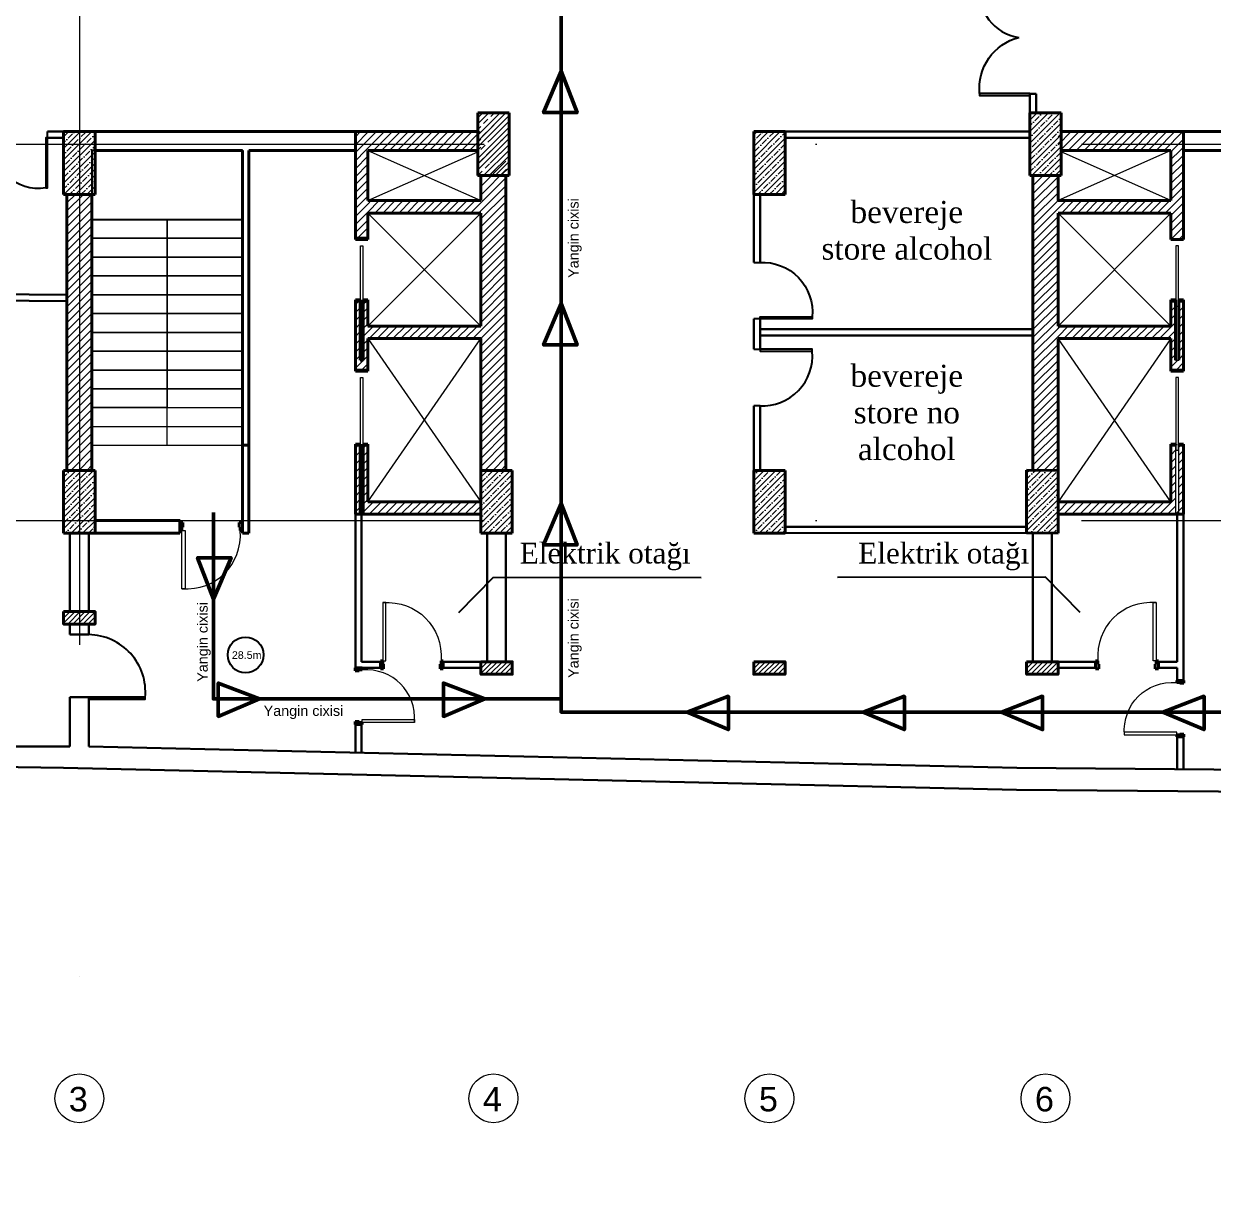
# Model space of a CAD drawing. Header units: millimetres. Extents: x 1531071 to 1560283, y -701792 to -691067.
# Drawn here: x 1536450 to 1538346, y -698067 to -696221 of the extents above; entities that cross this region are included whole.
import ezdxf

# ---------------------------------------------------------------- set-up
doc = ezdxf.new("R2010")
doc.units = ezdxf.units.MM
doc.header["$LTSCALE"] = 20
doc.header["$MEASUREMENT"] = 0
doc.linetypes.add('Dot & Dashed', pattern=[670.277762, 352.777767, -176.388884, 0, -141.111112])
for name, color, linetype, lineweight in [('0_Ном._пера__5', 5, 'Continuous', 0), ('A-Sect-Iden', 191, 'Continuous', 13), ('OXLAR', 6, 'Continuous', 5), ('RAZMERI', 251, 'Continuous', 5), ('Text', 7, 'Continuous', 0), ('wall ext', 30, 'Continuous', 30)]:
    doc.layers.add(name, color=color, linetype=linetype, lineweight=lineweight)
for name, color, linetype, lineweight, true_color in [('Двери ArchiCAD_Ном._пера__23', 7, 'Continuous', 40, 0xff6600), ('Двери ArchiCAD_Ном._пера__3', 7, 'Continuous', 20, 0xff6600), ('Двери ArchiCAD_Ном._пера__47', 7, 'Continuous', 25, 0x373737), ('Конструктив - Колонны_Ном._пера__202', 7, 'Continuous', 0, 0x38637a), ('Конструктив - Колонны_Ном._пера__28', 7, 'Continuous', 40, 0xffe4e1), ('Конструктив - Перегородки_Ном._пера__3', 7, 'Continuous', 20, 0xff6600), ('Конструктив - Перегородки_Ном._пера__47', 7, 'Continuous', 25, 0x373737)]:
    doc.layers.add(name, color=color, linetype=linetype, lineweight=lineweight, true_color=true_color)
doc.styles.add('Times New  Roman', font='times.ttf')
doc.styles.add('СГЕНЕРИР_СТИЛЬ_1', font='arial.ttf')
pattern_1 = [(45, (1530114.896, -703124.711), (-6.363961, 6.363961), [])]
pattern_2 = [(45, (1530114.896, -703124.711), (-9.192388, 9.192388), []), (45, (1530110.3, -703120.115), (-9.192388, 9.192388), [9.75, -3.25, 0, -3.25])]
pattern_3 = [(45, (1527914.896, -703124.711), (-9.192388, 9.192388), []), (45, (1527910.3, -703120.115), (-9.192388, 9.192388), [9.75, -3.25, 0, -3.25])]

# ---------------------------------------------------------------- blocks, each defined once
blk = doc.blocks.new('QAPI 8')
at = {"layer": 'Двери ArchiCAD_Ном._пера__23', "color": 48, "linetype": 'Continuous', "true_color": 0x663300}
for p, q in [((629119, -1028), (629091, -1028)), ((629091, -1028), (629091, -1127)), ((629119, -1068), (629119, -1028)), ((629891, -1028), (629863, -1028)), ((629863, -1028), (629863, -1068)), ((629891, -1028), (629891, -1127)), ((629091, -1127), (629131, -1127)), ((629131, -1068), (629119, -1068)), ((629131, -1127), (629131, -1068)), ((629863, -1068), (629851, -1068)), ((629851, -1068), (629851, -1127)), ((629851, -1127), (629891, -1127))]:
    blk.add_line(p, q, dxfattribs=at)
at = {"layer": 'Двери ArchiCAD_Ном._пера__3', "color": 48, "linetype": 'Continuous', "true_color": 0x663300}
for p, q in [((629823, -1028), (629823, -283)), ((629823, -283), (629863, -283)), ((629863, -283), (629863, -1028)), ((629863, -1028), (629823, -1028))]:
    blk.add_line(p, q, dxfattribs=at)
blk.add_ellipse((629913, -1078), major_axis=(-597, 597), ratio=0.881517, start_param=-0.785398, end_param=0.785398, dxfattribs=at)
at = {"layer": 'Двери ArchiCAD_Ном._пера__47', "color": 48, "linetype": 'Continuous', "true_color": 0x663300}
blk.add_line((629091, -1028), (629091, -1127), dxfattribs=at)
at = {"layer": 'Конструктив - Перегородки_Ном._пера__47', "color": 48, "linetype": 'Continuous', "true_color": 0x663300}
blk.add_line((629091, -1028), (629091, -1127), dxfattribs=at)

msp = doc.modelspace()

# ---------------------------------------------------------------- hatches: boundary and pattern name
at = {"layer": 'Конструктив - Колонны_Ном._пера__202', "linetype": 'Continuous'}
h = msp.add_hatch(dxfattribs=at)
h.set_pattern_fill('ЖЕЛЕЗОБЕТОН__ГОСТ_', color=1, scale=0.1, style=0, pattern_type=2)
h.set_pattern_definition([(45, (1530119.896, -703094.711), (-9.192388, 9.192388), []), (45, (1530115.3, -703090.115), (-9.192388, 9.192388), [9.75, -3.25, 0, -3.25])])
h.paths.add_polyline_path([(1538054, -696462.5), (1538104, -696462.5), (1538104, -696362.5), (1538054, -696362.5)])
h = msp.add_hatch(dxfattribs=at)
h.set_pattern_fill('ЖЕЛЕЗОБЕТОН__ГОСТ_', color=1, scale=0.1, style=0, pattern_type=2)
h.set_pattern_definition(pattern_3)
h.paths.add_polyline_path([(1536514, -696492.5), (1536564, -696492.5), (1536564, -696392.5), (1536514, -696392.5)])
h = msp.add_hatch(dxfattribs=at)
h.set_pattern_fill('БЛОКИ_ЭФФЕКТИВНЫЕ', color=1, scale=0.1, style=0, pattern_type=2)
h.set_pattern_definition(pattern_1)
h.paths.add_polyline_path([(1536979, -696422.5), (1537179, -696422.5), (1537179, -696392.5), (1536979, -696392.5)])
h = msp.add_hatch(dxfattribs=at)
h.set_pattern_fill('ЖЕЛЕЗОБЕТОН__ГОСТ_', color=1, scale=0.1, style=0, pattern_type=2)
h.set_pattern_definition(pattern_2)
h.paths.add_polyline_path([(1537614, -696392.5), (1537664, -696392.5), (1537664, -696492.5), (1537614, -696492.5)])
h = msp.add_hatch(dxfattribs=at)
h.set_pattern_fill('БЛОКИ_ЭФФЕКТИВНЫЕ', color=1, scale=0.1, style=0, pattern_type=2)
h.set_pattern_definition(pattern_1)
h.paths.add_polyline_path([(1538299, -696392.5), (1538099, -696392.5), (1538099, -696422.5), (1538299, -696422.5)])
h = msp.add_hatch(dxfattribs=at)
h.set_pattern_fill('БЛОКИ_ЭФФЕКТИВНЫЕ', color=1, scale=0.1, style=0, pattern_type=2)
h.set_pattern_definition(pattern_1)
h.paths.add_polyline_path([(1536999, -696422.5), (1536979, -696422.5), (1536979, -696562.5), (1536999, -696562.5)])
h = msp.add_hatch(dxfattribs=at)
h.set_pattern_fill('БЛОКИ_ЭФФЕКТИВНЫЕ', color=1, scale=0.1, style=0, pattern_type=2)
h.set_pattern_definition(pattern_1)
h.paths.add_polyline_path([(1538299, -696422.5), (1538279, -696422.5), (1538279, -696562.5), (1538299, -696562.5)])
h = msp.add_hatch(dxfattribs=at)
h.set_pattern_fill('БЛОКИ_ЭФФЕКТИВНЫЕ', color=1, scale=0.1, style=0, pattern_type=2)
h.set_pattern_definition(pattern_1)
h.paths.add_polyline_path([(1538099, -696462.5), (1538059, -696462.5), (1538059, -696932.5), (1538099, -696932.5)])
h = msp.add_hatch(dxfattribs=at)
h.set_pattern_fill('БЛОКИ_ЭФФЕКТИВНЫЕ', color=1, scale=0.1, style=0, pattern_type=2)
h.set_pattern_definition([(45, (1527914.896, -703124.711), (-6.363961, 6.363961), [])])
h.paths.add_polyline_path([(1536519, -696492.5), (1536519, -696932.5), (1536559, -696932.5), (1536559, -696492.5)])
h = msp.add_hatch(dxfattribs=at)
h.set_pattern_fill('БЛОКИ_ЭФФЕКТИВНЫЕ', color=1, scale=0.1, style=0, pattern_type=2)
h.set_pattern_definition(pattern_1)
h.paths.add_polyline_path([(1536999, -696522.5), (1537179, -696522.5), (1537179, -696502.5), (1536999, -696502.5)])
h = msp.add_hatch(dxfattribs=at)
h.set_pattern_fill('БЛОКИ_ЭФФЕКТИВНЫЕ', color=1, scale=0.1, style=0, pattern_type=2)
h.set_pattern_definition(pattern_1)
h.paths.add_polyline_path([(1538279, -696502.5), (1538099, -696502.5), (1538099, -696522.5), (1538279, -696522.5)])
h = msp.add_hatch(dxfattribs=at)
h.set_pattern_fill('БЛОКИ_ЭФФЕКТИВНЫЕ', color=1, scale=0.1, style=0, pattern_type=2)
h.set_pattern_definition(pattern_1)
h.paths.add_polyline_path([(1536979, -696772.5), (1536999, -696772.5), (1536999, -696662.5), (1536991.5, -696662.5), (1536991.5, -696757), (1536986.5, -696757), (1536986.5, -696662.5), (1536979, -696662.5)])
h = msp.add_hatch(dxfattribs=at)
h.set_pattern_fill('БЛОКИ_ЭФФЕКТИВНЫЕ', color=1, scale=0.1, style=0, pattern_type=2)
h.set_pattern_definition(pattern_1)
h.paths.add_polyline_path([(1538279, -696772.5), (1538299, -696772.5), (1538299, -696662.5), (1538291.5, -696662.5), (1538291.5, -696757), (1538286.5, -696757), (1538286.5, -696662.5), (1538279, -696662.5)])
h = msp.add_hatch(dxfattribs=at)
h.set_pattern_fill('БЛОКИ_ЭФФЕКТИВНЫЕ', color=1, scale=0.1, style=0, pattern_type=2)
h.set_pattern_definition(pattern_1)
h.paths.add_polyline_path([(1536999, -696722.5), (1537179, -696722.5), (1537179, -696702.5), (1536999, -696702.5)])
h = msp.add_hatch(dxfattribs=at)
h.set_pattern_fill('БЛОКИ_ЭФФЕКТИВНЫЕ', color=1, scale=0.1, style=0, pattern_type=2)
h.set_pattern_definition(pattern_1)
h.paths.add_polyline_path([(1538279, -696702.5), (1538099, -696702.5), (1538099, -696722.5), (1538279, -696722.5)])
h = msp.add_hatch(dxfattribs=at)
h.set_pattern_fill('БЛОКИ_ЭФФЕКТИВНЫЕ', color=1, scale=0.1, style=0, pattern_type=2)
h.set_pattern_definition(pattern_1)
h.paths.add_polyline_path([(1536979, -696892.5), (1536979, -697002.5), (1536986.5, -696995), (1536986.5, -696892.5)])
h = msp.add_hatch(dxfattribs=at)
h.set_pattern_fill('БЛОКИ_ЭФФЕКТИВНЫЕ', color=1, scale=0.1, style=0, pattern_type=2)
h.set_pattern_definition(pattern_1)
h.paths.add_polyline_path([(1536991.5, -696990), (1536999, -696982.5), (1536999, -696892.5), (1536991.5, -696892.5)])
h = msp.add_hatch(dxfattribs=at)
h.set_pattern_fill('БЛОКИ_ЭФФЕКТИВНЫЕ', color=1, scale=0.1, style=0, pattern_type=2)
h.set_pattern_definition(pattern_1)
h.paths.add_polyline_path([(1538286.5, -696892.5), (1538279, -696892.5), (1538279, -696982.5), (1538286.5, -696990)])
h = msp.add_hatch(dxfattribs=at)
h.set_pattern_fill('БЛОКИ_ЭФФЕКТИВНЫЕ', color=1, scale=0.1, style=0, pattern_type=2)
h.set_pattern_definition(pattern_1)
h.paths.add_polyline_path([(1538299, -696892.5), (1538291.5, -696892.5), (1538291.5, -696995), (1538299, -697002.5)])
h = msp.add_hatch(dxfattribs=at)
h.set_pattern_fill('ЖЕЛЕЗОБЕТОН__ГОСТ_', color=1, scale=0.1, style=0, pattern_type=2)
h.set_pattern_definition(pattern_3)
h.paths.add_polyline_path([(1536514, -697032.5), (1536564, -697032.5), (1536564, -696932.5), (1536514, -696932.5)])
h = msp.add_hatch(dxfattribs=at)
h.set_pattern_fill('ЖЕЛЕЗОБЕТОН__ГОСТ_', color=1, scale=0.1, style=0, pattern_type=2)
h.set_pattern_definition(pattern_2)
h.paths.add_polyline_path([(1537179, -697032.5), (1537229, -697032.5), (1537229, -696932.5), (1537179, -696932.5)])
h = msp.add_hatch(dxfattribs=at)
h.set_pattern_fill('ЖЕЛЕЗОБЕТОН__ГОСТ_', color=1, scale=0.1, style=0, pattern_type=2)
h.set_pattern_definition(pattern_2)
h.paths.add_polyline_path([(1537614, -696932.5), (1537664, -696932.5), (1537664, -697032.5), (1537614, -697032.5)])
h = msp.add_hatch(dxfattribs=at)
h.set_pattern_fill('ЖЕЛЕЗОБЕТОН__ГОСТ_', color=1, scale=0.1, style=0, pattern_type=2)
h.set_pattern_definition(pattern_2)
h.paths.add_polyline_path([(1538049, -697032.5), (1538099, -697032.5), (1538099, -696932.5), (1538049, -696932.5)])
h = msp.add_hatch(dxfattribs=at)
h.set_pattern_fill('БЛОКИ_ЭФФЕКТИВНЫЕ', color=1, scale=0.1, style=0, pattern_type=2)
h.set_pattern_definition(pattern_1)
h.paths.add_polyline_path([(1537179, -696982.5), (1536999, -696982.5), (1536979, -697002.5), (1537179, -697002.5)])
h = msp.add_hatch(dxfattribs=at)
h.set_pattern_fill('БЛОКИ_ЭФФЕКТИВНЫЕ', color=1, scale=0.1, style=0, pattern_type=2)
h.set_pattern_definition(pattern_1)
h.paths.add_polyline_path([(1538099, -697002.5), (1538299, -697002.5), (1538279, -696982.5), (1538099, -696982.5)])
at = {"layer": 'Конструктив - Колонны_Ном._пера__202', "linetype": 'Dot & Dashed'}
h = msp.add_hatch(dxfattribs=at)
h.set_pattern_fill('ANSI31', color=1, scale=45, style=0)
h.set_pattern_definition([(45, (1457728.385, -709036.664), (-3.97747564, 3.97747564), [])])
h.paths.add_polyline_path([(1536514, -697157.5), (1536564, -697157.5), (1536564, -697177.5), (1536514, -697177.5)])
h = msp.add_hatch(dxfattribs=at)
h.set_pattern_fill('ANSI31', color=1, scale=45, style=0)
h.set_pattern_definition([(45, (1458393.385, -709116.664), (-3.97747564, 3.97747564), [])])
h.paths.add_polyline_path([(1537179, -697237.5), (1537229, -697237.5), (1537229, -697257.5), (1537179, -697257.5)])
h = msp.add_hatch(dxfattribs=at)
h.set_pattern_fill('ANSI31', color=1, scale=45, style=0)
h.set_pattern_definition([(45, (1458828.385, -709116.664), (-3.97747564, 3.97747564), [])])
h.paths.add_polyline_path([(1537614, -697237.5), (1537664, -697237.5), (1537664, -697257.5), (1537614, -697257.5)])
h = msp.add_hatch(dxfattribs=at)
h.set_pattern_fill('ANSI31', color=1, scale=45, style=0)
h.set_pattern_definition([(45, (1459263.385, -709116.664), (-3.97747564, 3.97747564), [])])
h.paths.add_polyline_path([(1538049, -697237.5), (1538099, -697237.5), (1538099, -697257.5), (1538049, -697257.5)])

# ---------------------------------------------------------------- linework, layer by layer
at = {"color": 0, "ltscale": 0.5}
msp.add_line((1536991.5, -697002.5), (1536979, -697002.5), dxfattribs=at)
at = {"color": 0, "lineweight": 30, "ltscale": 0.5}
for p, q in [((1536979, -697247.5), (1536979, -697002.5)), ((1536989, -697237.4), (1536989, -697002.5)), ((1538289, -697237.4), (1538289, -697002.5)), ((1538299, -697267.5), (1538299, -697002.5)), ((1536524, -697032.5), (1536524, -697157.5)), ((1536554, -697032.5), (1536554, -697157.5)), ((1537189, -697032.5), (1537189, -697237.5)), ((1537219, -697032.5), (1537219, -697237.5)), ((1538059, -697032.5), (1538059, -697237.5)), ((1538089, -697032.5), (1538089, -697237.5)), ((1536524, -697177.5), (1536524, -697194.3)), ((1536554, -697177.5), (1536554, -697194.3)), ((1536989, -697237.5), (1536989, -697237.4)), ((1537019, -697237.5), (1536989, -697237.5)), ((1537019, -697247.5), (1537019, -697237.4)), ((1537119, -697247.5), (1537119, -697237.4)), ((1537179, -697237.5), (1537119, -697237.5)), ((1538099, -697237.5), (1538159, -697237.5)), ((1538159, -697247.5), (1538159, -697237.4)), ((1538259, -697247.5), (1538259, -697237.4)), ((1538259, -697237.5), (1538288.9, -697237.5)), ((1538288.9, -697237.5), (1538289, -697237.4)), ((1536979, -697247.5), (1536979, -697247.4)), ((1536989, -697247.5), (1536979, -697247.5)), ((1537019, -697247.5), (1536989, -697247.5)), ((1537179, -697247.5), (1537119, -697247.5)), ((1538099, -697247.5), (1538159, -697247.5)), ((1538259, -697247.5), (1538289, -697247.5)), ((1538289, -697267.5), (1538289, -697247.5)), ((1538298.9, -697247.5), (1538299, -697247.4)), ((1538289, -697267.5), (1538299, -697267.5)), ((1536524, -697294.3), (1536524, -697372.5)), ((1536554, -697294.3), (1536554, -697372.8)), ((1536979, -697382.6), (1536979, -697337.5)), ((1536989, -697337.5), (1536979, -697337.5)), ((1536989, -697382.8), (1536989, -697337.5)), ((1538289, -697408.9), (1538289, -697357.5)), ((1538289, -697357.5), (1538299, -697357.5)), ((1538299, -697409), (1538299, -697357.5)), ((1536524, -697372.5), (1536209, -697372.5)), ((1536514, -697406.9), (1536184.2, -697402.1))]:
    msp.add_line(p, q, dxfattribs=at)
for points in [[(1538054, -696332.1), (1538054, -696362.5), (1538064, -696362.5), (1538064, -696332.1)], [(1538064, -696332.1), (1538054, -696332.1), (1538054, -696332.1)], [(1536488.4, -696402.3), (1536513.9, -696402.5)], [(1536488.5, -696392.2), (1536514, -696392.5)], [(1537664, -696392.5), (1538054, -696392.4)], [(1538054, -696392.4), (1537664, -696392.5), (1537664, -696402.5), (1538054, -696402.4)], [(1537624, -696600.9), (1537624, -696492.5), (1537614, -696492.5), (1537614, -696600.9)], [(1535918.9, -696647.5), (1535918.9, -696647.5), (1536519, -696652.5)], [(1535918.8, -696657.5), (1536518.9, -696662.5)], [(1537614, -696690.9), (1537614, -696739.4)], [(1537624, -696739.4), (1537624, -696690.9)], [(1537614, -696829.4), (1537614, -696932.5), (1537624, -696932.5), (1537624, -696829.4)], [(1536524, -697194.3), (1536554, -697194.3)], [(1536554, -697294.3), (1536524, -697294.3)]]:
    msp.add_lwpolyline(points, dxfattribs=at)
for points in [[(1537624, -696717.5), (1538059, -696717.5), (1538059, -696707.5), (1537624, -696707.5)], [(1537664, -697032.5), (1538049, -697032.3), (1538049, -697022.3), (1537664, -697022.3)]]:
    msp.add_lwpolyline(points, close=True, dxfattribs=at)
at = {"color": 0, "lineweight": 30, "ltscale": 0.5, "flags": 128}
for points in [[(1538724, -697412.5), (1538033.6, -697406.8), (1536554, -697372.8)], [(1539898.9, -697457.1), (1538033, -697441.8), (1536514, -697406.9)]]:
    msp.add_lwpolyline(points, dxfattribs=at)
at = {"layer": '0_Ном._пера__5', "color": 0, "linetype": 'Continuous'}
for p, q in [((1536999, -696422.5), (1537179, -696502.5)), ((1536999, -696502.5), (1537174, -696424.7)), ((1538279, -696422.5), (1538099, -696502.5)), ((1538279, -696502.5), (1538104, -696424.7)), ((1536999, -696702.5), (1537179, -696522.5)), ((1536999, -696522.5), (1537179, -696702.5)), ((1538279, -696522.5), (1538099, -696702.5)), ((1538279, -696702.5), (1538099, -696522.5)), ((1536799, -696532.5), (1536559, -696532.5)), ((1536679, -696532.5), (1536559, -696532.5)), ((1536559, -696532.5), (1536559, -696562.5)), ((1536679, -696562.5), (1536679, -696532.5)), ((1536799, -696532.5), (1536679, -696532.5)), ((1536679, -696532.5), (1536679, -696562.5)), ((1536559, -696562.5), (1536679, -696562.5)), ((1536679, -696562.5), (1536559, -696562.5)), ((1536559, -696562.5), (1536559, -696592.5)), ((1536679, -696562.5), (1536799, -696562.5)), ((1536679, -696592.5), (1536679, -696562.5)), ((1536799, -696562.5), (1536679, -696562.5)), ((1536679, -696562.5), (1536679, -696592.5)), ((1536559, -696592.5), (1536679, -696592.5)), ((1536679, -696592.5), (1536559, -696592.5)), ((1536559, -696592.5), (1536559, -696622.5)), ((1536679, -696592.5), (1536799, -696592.5)), ((1536679, -696622.5), (1536679, -696592.5)), ((1536799, -696592.5), (1536679, -696592.5)), ((1536679, -696592.5), (1536679, -696622.5)), ((1536559, -696622.5), (1536679, -696622.5)), ((1536679, -696622.5), (1536559, -696622.5)), ((1536559, -696622.5), (1536559, -696652.5)), ((1536679, -696622.5), (1536799, -696622.5)), ((1536679, -696652.5), (1536679, -696622.5)), ((1536799, -696622.5), (1536679, -696622.5)), ((1536679, -696622.5), (1536679, -696652.5)), ((1536559, -696652.5), (1536679, -696652.5)), ((1536679, -696652.5), (1536559, -696652.5)), ((1536559, -696652.5), (1536559, -696682.5)), ((1536679, -696652.5), (1536799, -696652.5)), ((1536679, -696682.5), (1536679, -696652.5)), ((1536799, -696652.5), (1536679, -696652.5)), ((1536679, -696652.5), (1536679, -696682.5)), ((1536799, -696682.5), (1536799, -696652.5)), ((1536559, -696682.5), (1536679, -696682.5)), ((1536679, -696682.5), (1536559, -696682.5)), ((1536559, -696682.5), (1536559, -696712.5)), ((1536679, -696682.5), (1536799, -696682.5)), ((1536679, -696712.5), (1536679, -696682.5)), ((1536799, -696682.5), (1536679, -696682.5)), ((1536679, -696682.5), (1536679, -696712.5)), ((1536799, -696712.5), (1536799, -696682.5)), ((1536559, -696712.5), (1536679, -696712.5)), ((1536679, -696712.5), (1536559, -696712.5)), ((1536559, -696712.5), (1536559, -696742.5)), ((1536679, -696712.5), (1536799, -696712.5)), ((1536679, -696742.5), (1536679, -696712.5)), ((1536799, -696712.5), (1536679, -696712.5)), ((1536679, -696712.5), (1536679, -696742.5)), ((1536799, -696742.5), (1536799, -696712.5)), ((1536999, -696982.5), (1537179, -696722.5)), ((1536999, -696722.5), (1537179, -696982.5)), ((1538279, -696722.5), (1538099, -696982.5)), ((1538279, -696982.5), (1538099, -696722.5)), ((1536559, -696742.5), (1536679, -696742.5)), ((1536679, -696742.5), (1536559, -696742.5)), ((1536559, -696742.5), (1536559, -696772.5)), ((1536679, -696742.5), (1536799, -696742.5)), ((1536679, -696772.5), (1536679, -696742.5)), ((1536799, -696742.5), (1536679, -696742.5)), ((1536679, -696742.5), (1536679, -696772.5)), ((1536799, -696772.5), (1536799, -696742.5)), ((1536559, -696772.5), (1536679, -696772.5)), ((1536679, -696772.5), (1536559, -696772.5)), ((1536559, -696772.5), (1536559, -696802.5)), ((1536679, -696772.5), (1536799, -696772.5)), ((1536679, -696802.5), (1536679, -696772.5)), ((1536799, -696772.5), (1536679, -696772.5)), ((1536679, -696772.5), (1536679, -696802.5)), ((1536799, -696802.5), (1536799, -696772.5)), ((1536559, -696802.5), (1536679, -696802.5)), ((1536679, -696802.5), (1536559, -696802.5)), ((1536559, -696802.5), (1536559, -696832.5)), ((1536679, -696802.5), (1536799, -696802.5)), ((1536679, -696832.5), (1536679, -696802.5)), ((1536799, -696802.5), (1536679, -696802.5)), ((1536679, -696802.5), (1536679, -696832.5)), ((1536799, -696832.5), (1536799, -696802.5)), ((1536559, -696832.5), (1536679, -696832.5)), ((1536679, -696832.5), (1536559, -696832.5)), ((1536559, -696832.5), (1536559, -696862.5)), ((1536679, -696892.5), (1536679, -696832.5)), ((1536679, -696832.5), (1536799, -696832.5)), ((1536559, -696862.5), (1536679, -696862.5)), ((1536679, -696862.5), (1536799, -696862.5)), ((1536559, -696892.5), (1536679, -696892.5)), ((1536679, -696892.5), (1536799, -696892.5))]:
    msp.add_line(p, q, dxfattribs=at)
at = {"layer": 'A-Sect-Iden', "color": 0, "ltscale": 0.5}
msp.add_line((1536979, -697247.5), (1536978.9, -697247.5), dxfattribs=at)
at = {"layer": 'OXLAR', "color": 6, "linetype": 'Dot & Dashed', "ltscale": 0.15}
for p, q in [((1536539, -694141.6), (1536539, -697894.6)), ((1534114.8, -696412.5), (1540576.2, -696412.5)), ((1534114.8, -697012.5), (1540576.2, -697012.5))]:
    msp.add_line(p, q, dxfattribs=at)
at = {"layer": 'RAZMERI', "color": 0}
for centre in [(1536539, -697933.6), (1537199, -697933.6), (1537639, -697933.6), (1538079, -697933.6)]:
    msp.add_circle(centre, 39, dxfattribs=at)
at = {"layer": 'wall ext', "lineweight": -3, "ltscale": 0.5}
for points in [[(1538054, -696160.7), (1537974, -696160.7, 0.405276), (1538036.6, -696242.2, -10.749607)], [(1538054, -696331.9), (1537974, -696331.9, -0.3685), (1538036.6, -696242.2, 10.749607)], [(1536485.5, -696402.3), (1536485.5, -696482.3, -0.480133), (1536398.5, -696402.3, 10.749607)], [(1537623.3, -696600.9, -0.459712), (1537707.1, -696687.7, -2.613966)], [(1537623.3, -696829.4, 0.459712), (1537707.1, -696742.6, 2.613966)]]:
    msp.add_lwpolyline(points, format="xyb", dxfattribs=at)
at = {"layer": 'wall ext', "color": 1, "lineweight": 50, "ltscale": 0.5}
for points in [[(1536986.5, -697296.8), (1537307, -697296.8), (1537307, -696170.9), (1535036.9, -696170.9), (1534773.5, -698067.3)], [(1536986.5, -697296.8), (1536752.8, -697296.8), (1536752.8, -696999.7)], [(1538290.5, -697317.9), (1538534.1, -697317.9), (1538534.1, -696999.9)], [(1538290.5, -697317.9), (1537307, -697317.9), (1537307, -697296.8)]]:
    msp.add_lwpolyline(points, dxfattribs=at)
for points in [[(1537307, -696296.3), (1537332.3, -696362.1), (1537279, -696362.1), (1537307, -696296.3)], [(1537307, -696666.7), (1537332.3, -696732.5), (1537279, -696732.5), (1537307, -696666.7)], [(1537307, -696985.4), (1537332.3, -697051.3), (1537279, -697051.3), (1537307, -696985.4)], [(1536752.8, -697137.6), (1536727.5, -697071.7), (1536780.8, -697071.7), (1536752.8, -697137.6)], [(1536826.3, -697296.8), (1536760.5, -697271.5), (1536760.5, -697324.8), (1536826.3, -697296.8)], [(1537185.1, -697296.8), (1537119.2, -697271.5), (1537119.2, -697324.8), (1537185.1, -697296.8)], [(1537507.7, -697317.9), (1537573.5, -697292.6), (1537573.5, -697345.8), (1537507.7, -697317.9)], [(1537788.3, -697317.9), (1537854.1, -697292.6), (1537854.1, -697345.8), (1537788.3, -697317.9)], [(1538008.7, -697317.9), (1538074.5, -697292.6), (1538074.5, -697345.8), (1538008.7, -697317.9)], [(1538266, -697317.9), (1538331.9, -697292.6), (1538331.9, -697345.8), (1538266, -697317.9)]]:
    msp.add_lwpolyline(points, close=True, dxfattribs=at)
at = {"layer": 'wall ext', "lineweight": -3, "ltscale": 0.5}
for points in [[(1537974, -696331.9), (1537974, -696334.9), (1538054, -696334.9), (1538054, -696331.9)], [(1536485.5, -696482.3), (1536488.5, -696482.3), (1536488.5, -696402.3), (1536485.5, -696402.3)], [(1537707.1, -696687.7), (1537707.1, -696690.9), (1537624, -696690.9), (1537624, -696687.7)], [(1537707.1, -696742.6), (1537707.1, -696739.4), (1537624, -696739.4), (1537624, -696742.6)]]:
    msp.add_lwpolyline(points, close=True, dxfattribs=at)
at = {"layer": 'wall ext', "color": 0, "lineweight": -3, "ltscale": 0.5}
for points in [[(1536488.4, -696402.3), (1536488.5, -696392.2)], [(1538054, -696392.4), (1538054, -696402.4)], [(1537614, -696600.9), (1537624, -696600.9)], [(1537624, -696690.9), (1537614, -696690.9)], [(1537614, -696739.4), (1537624, -696739.4)], [(1537624, -696829.4), (1537614, -696829.4)]]:
    msp.add_lwpolyline(points, dxfattribs=at)
for points in [[(1536559, -696532.5), (1536799, -696532.5), (1536799, -696422.5), (1536559, -696422.5)], [(1536644, -697294.3), (1536554, -697294.3), (1536554, -697297.3), (1536644, -697297.3)]]:
    msp.add_lwpolyline(points, close=True, dxfattribs=at)
at = {"layer": 'wall ext', "lineweight": -3, "ltscale": 0.5}
for points in [[(1537624, -696687.7), (1537707.1, -696687.7)], [(1537624, -696742.6), (1537707.1, -696742.6)]]:
    msp.add_lwpolyline(points, dxfattribs=at)
at = {"layer": 'wall ext', "color": 0, "lineweight": -3, "ltscale": 0.5}
msp.add_lwpolyline([(1536554, -697294.3), (1536644, -697294.3, 0.436078), (1536554, -697194.3, -13.276989)], format="xyb", dxfattribs=at)
at = {"layer": 'wall ext', "color": 1, "lineweight": -3, "ltscale": 0.5}
msp.add_circle((1536804, -697226.7), 28.5, dxfattribs=at)
at = {"layer": 'Двери ArchiCAD_Ном._пера__23', "color": 0, "linetype": 'Continuous'}
for p, q in [((1536999, -696562.5), (1536979, -696562.5)), ((1536979, -696562.5), (1536979, -696564.5)), ((1536979, -696564.5), (1536999, -696564.5)), ((1536999, -696564.5), (1536999, -696562.5)), ((1538279, -696564.5), (1538279, -696562.5)), ((1538299, -696564.5), (1538279, -696564.5)), ((1538299, -696562.5), (1538299, -696564.5)), ((1536986.5, -696660.5), (1536979, -696660.5)), ((1536979, -696660.5), (1536979, -696662.5)), ((1536979, -696662.5), (1536986.5, -696662.5)), ((1536986.5, -696662.5), (1536986.5, -696660.5)), ((1536999, -696660.5), (1536991.5, -696660.5)), ((1536991.5, -696660.5), (1536991.5, -696662.5)), ((1536991.5, -696662.5), (1536999, -696662.5)), ((1536999, -696662.5), (1536999, -696660.5)), ((1538279, -696662.5), (1538279, -696660.5)), ((1538279, -696660.5), (1538286.5, -696660.5)), ((1538286.5, -696662.5), (1538279, -696662.5)), ((1538286.5, -696660.5), (1538286.5, -696662.5)), ((1538291.5, -696662.5), (1538291.5, -696660.5)), ((1538291.5, -696660.5), (1538299, -696660.5)), ((1538299, -696662.5), (1538291.5, -696662.5)), ((1538299, -696660.5), (1538299, -696662.5)), ((1536999, -696772.5), (1536979, -696772.5)), ((1536979, -696772.5), (1536979, -696774.5)), ((1536979, -696774.5), (1536999, -696774.5)), ((1536999, -696774.5), (1536999, -696772.5)), ((1538279, -696774.5), (1538279, -696772.5)), ((1538279, -696772.5), (1538299, -696772.5)), ((1538299, -696774.5), (1538279, -696774.5)), ((1538299, -696772.5), (1538299, -696774.5)), ((1536986.5, -696890.5), (1536979, -696890.5)), ((1536979, -696890.5), (1536979, -696892.5)), ((1536979, -696892.5), (1536986.5, -696892.5)), ((1536986.5, -696892.5), (1536986.5, -696890.5)), ((1536999, -696890.5), (1536991.5, -696890.5)), ((1536991.5, -696890.5), (1536991.5, -696892.5)), ((1536991.5, -696892.5), (1536999, -696892.5)), ((1536999, -696892.5), (1536999, -696890.5)), ((1538279, -696892.5), (1538279, -696890.5)), ((1538279, -696890.5), (1538286.5, -696890.5)), ((1538286.5, -696892.5), (1538279, -696892.5)), ((1538286.5, -696890.5), (1538286.5, -696892.5)), ((1538291.5, -696892.5), (1538291.5, -696890.5)), ((1538291.5, -696890.5), (1538299, -696890.5)), ((1538299, -696892.5), (1538291.5, -696892.5)), ((1538299, -696890.5), (1538299, -696892.5))]:
    msp.add_line(p, q, dxfattribs=at)
at = {"layer": 'Двери ArchiCAD_Ном._пера__3', "color": 0, "linetype": 'Continuous'}
for p, q in [((1536987, -696574.5), (1536991, -696574.5)), ((1536987, -696670.5), (1536987, -696574.5)), ((1536991, -696574.5), (1536991, -696670.5)), ((1538287, -696574.5), (1538287, -696670.5)), ((1538291, -696574.5), (1538287, -696574.5)), ((1538291, -696670.5), (1538291, -696574.5)), ((1536991, -696670.5), (1536987, -696670.5)), ((1538287, -696670.5), (1538291, -696670.5)), ((1536987, -696900.5), (1536987, -696784.5)), ((1536987, -696784.5), (1536991, -696784.5)), ((1536991, -696784.5), (1536991, -696900.5)), ((1538287, -696784.5), (1538287, -696900.5)), ((1538291, -696784.5), (1538287, -696784.5)), ((1538291, -696900.5), (1538291, -696784.5)), ((1536991, -696900.5), (1536987, -696900.5)), ((1538287, -696900.5), (1538291, -696900.5))]:
    msp.add_line(p, q, dxfattribs=at)
at = {"layer": 'Двери ArchiCAD_Ном._пера__47', "color": 0, "linetype": 'Continuous'}
for p, q in [((1536979, -696562.5), (1536999, -696562.5)), ((1536979, -696662.5), (1536986.5, -696662.5)), ((1536991.5, -696662.5), (1536999, -696662.5)), ((1538286.5, -696662.5), (1538279, -696662.5)), ((1538299, -696662.5), (1538291.5, -696662.5)), ((1536979, -696772.5), (1536999, -696772.5)), ((1538299, -696772.5), (1538279, -696772.5)), ((1536979, -696892.5), (1536986.5, -696892.5)), ((1536991.5, -696892.5), (1536999, -696892.5)), ((1538286.5, -696892.5), (1538279, -696892.5)), ((1538299, -696892.5), (1538291.5, -696892.5))]:
    msp.add_line(p, q, dxfattribs=at)
at = {"layer": 'Конструктив - Колонны_Ном._пера__202', "color": 1, "linetype": 'Continuous'}
for p, q in [((1537174, -696379.9), (1537191.5, -696362.5)), ((1537174, -696398.3), (1537209.8, -696362.5)), ((1537174, -696407.5), (1537219, -696362.5)), ((1537174, -696416.7), (1537224, -696366.7)), ((1537174.2, -696370.5), (1537181.1, -696363.6)), ((1537194.9, -696368.2), (1537200.6, -696362.5)), ((1537174, -696389.1), (1537178.8, -696384.3)), ((1537174, -696435.1), (1537224, -696385.1)), ((1537183.4, -696379.7), (1537190.3, -696372.8)), ((1537192.6, -696388.9), (1537199.5, -696382)), ((1537194, -696405.9), (1537224, -696375.9)), ((1537213.3, -696386.6), (1537214, -696385.9)), ((1537174, -696444.3), (1537224, -696394.3)), ((1537174, -696453.5), (1537224, -696403.5)), ((1537174, -696407.5), (1537176.5, -696405)), ((1537181.1, -696400.4), (1537188, -696393.5)), ((1537190.3, -696409.5), (1537197.2, -696402.7)), ((1537211, -696407.2), (1537214, -696404.3)), ((1537174, -696425.9), (1537174.2, -696425.6)), ((1537178.8, -696421), (1537185.7, -696414.1)), ((1537183.4, -696462.5), (1537224, -696421.9)), ((1537188, -696430.2), (1537194.9, -696423.3)), ((1537194, -696442.7), (1537224, -696412.7)), ((1537197.2, -696439.4), (1537224, -696412.7)), ((1537176.5, -696441.7), (1537183.4, -696434.8)), ((1537179, -696479.7), (1537219, -696439.7)), ((1537185.7, -696450.9), (1537192.6, -696444)), ((1537194, -696461), (1537224, -696431)), ((1537201.8, -696462.5), (1537224, -696440.2)), ((1537174, -696463.4), (1537174.9, -696462.5)), ((1537174.2, -696462.4), (1537181.1, -696455.5)), ((1537179, -696506.1), (1537219, -696466.1)), ((1537179.9, -696492.5), (1537219.9, -696452.5)), ((1537194.9, -696460.1), (1537201.8, -696453.2)), ((1537211, -696462.5), (1537224, -696449.4)), ((1537211, -696462.5), (1537211, -696462.4)), ((1537179, -696518.8), (1537219, -696478.8)), ((1537179, -696531.6), (1537218.1, -696492.5)), ((1537179, -696544.3), (1537219, -696504.3)), ((1537179, -696557), (1537219, -696517)), ((1537179, -696569.7), (1537219, -696529.7)), ((1537179, -696582.5), (1537219, -696542.5)), ((1537179, -696595.2), (1537219, -696555.2)), ((1537179, -696607.9), (1537219, -696567.9)), ((1537179, -696620.7), (1537219, -696580.7)), ((1537179, -696633.4), (1537219, -696593.4)), ((1537179, -696646.1), (1537219, -696606.1)), ((1537179, -696658.8), (1537219, -696618.8)), ((1537179, -696671.6), (1537219, -696631.6)), ((1537179, -696684.3), (1537219, -696644.3)), ((1537179, -696697), (1537219, -696657)), ((1537179, -696709.7), (1537219, -696669.7)), ((1537179, -696722.5), (1537219, -696682.5)), ((1537179, -696735.2), (1537219, -696695.2)), ((1537179, -696747.9), (1537219, -696707.9)), ((1537179, -696760.7), (1537219, -696720.7)), ((1537179, -696773.4), (1537219, -696733.4)), ((1537179, -696786.1), (1537219, -696746.1)), ((1537179, -696798.8), (1537219, -696758.8)), ((1537179, -696811.6), (1537219, -696771.6)), ((1537179, -696824.3), (1537219, -696784.3)), ((1537179, -696837), (1537219, -696797)), ((1537179, -696849.8), (1537219, -696809.8)), ((1537179, -696862.5), (1537219, -696822.5)), ((1537179, -696875.2), (1537219, -696835.2)), ((1537179, -696887.9), (1537219, -696847.9)), ((1537179, -696900.7), (1537219, -696860.7)), ((1537179, -696913.4), (1537219, -696873.4)), ((1537179, -696926.1), (1537219, -696886.1)), ((1537185.4, -696932.5), (1537219, -696898.8)), ((1537198.1, -696932.5), (1537219, -696911.6)), ((1537210.8, -696932.5), (1537219, -696924.3))]:
    msp.add_line(p, q, dxfattribs=at)
at = {"layer": 'Конструктив - Колонны_Ном._пера__28', "color": 0, "linetype": 'Continuous'}
for p, q in [((1537223.9, -696362.5), (1537174, -696362.5)), ((1537174, -696362.5), (1537174, -696462.5)), ((1537218.9, -696362.5), (1537219, -696362.5)), ((1537223.9, -696362.5), (1537224, -696362.5)), ((1537224, -696462.4), (1537224, -696362.5)), ((1538104, -696362.5), (1538054, -696362.5)), ((1538054, -696362.5), (1538054, -696462.5)), ((1538104, -696462.5), (1538104, -696362.5)), ((1536559, -696392.5), (1536514, -696392.5)), ((1536514, -696492.5), (1536514, -696392.5)), ((1536564, -696492.5), (1536564, -696392.5)), ((1537614, -696392.5), (1537664, -696392.5)), ((1537614, -696492.5), (1537614, -696392.5)), ((1537664, -696392.5), (1537664, -696492.5)), ((1536564, -696422.5), (1536799, -696422.5)), ((1536799, -696422.5), (1536799, -696532.5)), ((1536809, -696422.5), (1536809, -696532.5)), ((1536809, -696892.5), (1536809, -696422.5)), ((1537174, -696422.5), (1536999, -696422.5)), ((1538104, -696422.5), (1538279, -696422.5)), ((1536809, -697032.5), (1536809, -696452.5)), ((1537174, -696462.5), (1537223.9, -696462.5)), ((1537218.9, -696462.5), (1537219, -696462.4)), ((1537219, -696732.5), (1537219, -696462.5)), ((1537223.9, -696462.5), (1537224, -696462.4)), ((1538054, -696462.5), (1538104, -696462.5)), ((1536514, -696492.5), (1536564, -696492.5)), ((1536519, -696532.5), (1536519, -696492.5)), ((1537664, -696492.5), (1537614, -696492.5)), ((1537179, -696522.5), (1536999, -696522.5)), ((1538099, -696522.5), (1538279, -696522.5)), ((1536519, -696532.5), (1536519, -696562.5)), ((1536799, -696562.5), (1536799, -696532.5)), ((1536799, -696562.5), (1536799, -696532.5)), ((1536519, -696562.5), (1536519, -696592.5)), ((1536799, -696592.5), (1536799, -696562.5)), ((1536799, -696592.5), (1536799, -696562.5)), ((1536519, -696592.5), (1536519, -696622.5)), ((1536799, -696622.5), (1536799, -696592.5)), ((1536799, -696622.5), (1536799, -696592.5)), ((1536519, -696622.5), (1536519, -696652.5)), ((1536799, -696892.5), (1536799, -696622.5)), ((1536799, -696652.5), (1536799, -696622.5)), ((1536519, -696652.5), (1536519, -696682.5)), ((1536799, -696682.5), (1536799, -696652.5)), ((1536986.5, -696757), (1536986.5, -696662.5)), ((1536991.5, -696662.5), (1536991.5, -696757)), ((1538286.5, -696662.5), (1538286.5, -696757)), ((1538291.5, -696757), (1538291.5, -696662.5)), ((1536519, -696682.5), (1536519, -696712.5)), ((1536799, -696712.5), (1536799, -696682.5)), ((1536519, -696712.5), (1536519, -696742.5)), ((1536799, -696742.5), (1536799, -696712.5)), ((1537179, -696722.5), (1536999, -696722.5)), ((1538099, -696722.5), (1538279, -696722.5)), ((1536519, -696742.5), (1536519, -696772.5)), ((1536799, -696772.5), (1536799, -696742.5)), ((1536991.5, -696757), (1536986.5, -696757)), ((1536519, -696772.5), (1536519, -696802.5)), ((1536799, -696802.5), (1536799, -696772.5)), ((1536519, -696802.5), (1536519, -696832.5)), ((1536799, -696832.5), (1536799, -696802.5)), ((1536519, -696832.5), (1536519, -696862.5)), ((1536799, -696892.5), (1536809, -696892.5)), ((1536809, -696892.5), (1536799, -696892.5)), ((1536986.5, -697002.5), (1536986.5, -696892.5)), ((1536991.5, -696892.5), (1536991.5, -697002.5)), ((1536564, -696932.5), (1536514, -696932.5)), ((1536514, -696932.5), (1536514, -697032.5)), ((1536564, -697032.5), (1536564, -696932.5)), ((1537229, -696932.5), (1537179, -696932.5)), ((1537179, -696932.5), (1537179, -697032.5)), ((1537229, -697032.5), (1537229, -696932.5)), ((1537614, -696932.5), (1537664, -696932.5)), ((1537614, -697032.5), (1537614, -696932.5)), ((1537664, -696932.5), (1537664, -697032.5)), ((1538099, -696932.5), (1538049, -696932.3)), ((1538049, -696932.3), (1538049, -697032.3)), ((1538099, -697032.5), (1538099, -696932.5)), ((1536514, -697032.5), (1536564, -697032.5)), ((1536519, -697032.5), (1536559, -697032.5)), ((1536809, -697032.5), (1536799, -697032.5)), ((1537179, -697032.5), (1537229, -697032.5)), ((1537664, -697032.5), (1537614, -697032.5)), ((1538049, -697032.3), (1538099, -697032.5))]:
    msp.add_line(p, q, dxfattribs=at)
at = {"layer": 'Конструктив - Колонны_Ном._пера__28', "color": 0, "lineweight": -3, "ltscale": 0.5}
for p, q in [((1537143.7, -697159), (1537198.9, -697102.5)), ((1537198.9, -697102.5), (1537530.2, -697103.3)), ((1538079.1, -697102.5), (1537747.7, -697103.3)), ((1538134.3, -697159), (1538079.1, -697102.5))]:
    msp.add_line(p, q, dxfattribs=at)
at = {"layer": 'Конструктив - Колонны_Ном._пера__28', "color": 0, "linetype": 'Continuous', "flags": 128}
for points in [[(1536979, -696392.5), (1536559, -696392.5)], [(1536979, -696392.5), (1536979, -696562.5)], [(1537174, -696392.5), (1536979, -696392.5)], [(1538299, -696392.5), (1538104, -696392.5)], [(1538714, -696392.5), (1538298.1, -696392.5)], [(1538299, -696562.5), (1538299, -696392.5)], [(1536564, -696422.5), (1536799, -696422.5)], [(1536799, -696892.5), (1536799, -696422.5)], [(1536809, -696422.5), (1536979, -696422.5)], [(1536809, -696892.5), (1536809, -696422.5)], [(1536999, -696502.5), (1536999, -696422.5)], [(1538279, -696422.5), (1538279, -696502.5)], [(1538299, -696422.5), (1538469, -696422.5)], [(1536799, -697032.5), (1536799, -696452.5)], [(1537179, -696462.5), (1537179, -696502.5)], [(1538059, -696462.5), (1538059, -696732.5)], [(1538099, -696502.5), (1538099, -696462.5)], [(1536519, -696492.5), (1536519, -696932.5)], [(1536559, -696932.5), (1536559, -696492.5)], [(1536559, -696932.5), (1536559, -696492.5)], [(1537179, -696502.5), (1536999, -696502.5)], [(1538279, -696502.5), (1538099, -696502.5)], [(1536999, -696562.5), (1536999, -696522.5)], [(1536999, -696522.5), (1537179, -696522.5)], [(1537179, -696522.5), (1537179, -696702.5)], [(1538099, -696702.5), (1538099, -696522.5)], [(1538279, -696522.5), (1538279, -696562.5)], [(1536979, -696662.5), (1536979, -696772.5)], [(1536999, -696702.5), (1536999, -696662.5)], [(1538279, -696662.5), (1538279, -696702.5)], [(1538299, -696772.5), (1538299, -696662.5)], [(1537179, -696702.5), (1536999, -696702.5)], [(1538279, -696702.5), (1538099, -696702.5)], [(1536999, -696772.5), (1536999, -696722.5)], [(1537179, -696722.5), (1537179, -696932.5)], [(1537219, -696932.5), (1537219, -696732.5)], [(1538059, -696732.5), (1538059, -696932.5)], [(1538099, -696932.5), (1538099, -696722.5)], [(1538279, -696722.5), (1538279, -696772.5)], [(1536979, -696892.5), (1536979, -697002.5)], [(1536999, -696982.5), (1536999, -696892.5)], [(1538279, -696892.5), (1538279, -696982.5)], [(1538299, -697002.5), (1538299, -696892.5)], [(1537179, -696982.5), (1536999, -696982.5)], [(1538279, -696982.5), (1538099, -696982.5)], [(1536979, -697002.5), (1537179, -697002.5)], [(1538099, -697002.5), (1538299, -697002.5)], [(1536514, -697157.5), (1536564, -697157.5), (1536564, -697177.5), (1536514, -697177.5), (1536514, -697157.5)], [(1537179, -697237.5), (1537229, -697237.5), (1537229, -697257.5), (1537179, -697257.5), (1537179, -697237.5)], [(1537614, -697237.5), (1537664, -697237.5), (1537664, -697257.5), (1537614, -697257.5), (1537614, -697237.5)], [(1538049, -697237.5), (1538099, -697237.5), (1538099, -697257.5), (1538049, -697257.5), (1538049, -697237.5)]]:
    msp.add_lwpolyline(points, dxfattribs=at)
at = {"layer": 'Конструктив - Колонны_Ном._пера__28', "color": 0, "linetype": 'Continuous'}
for points in [[(1536699, -697032.5), (1536564, -697032.5), (1536564, -697012.5), (1536699, -697012.5), (1536699, -697032.5)], [(1536799, -697012.5), (1536799, -697032.5)]]:
    msp.add_lwpolyline(points, dxfattribs=at)
at = {"layer": 'Конструктив - Перегородки_Ном._пера__3', "color": 0, "linetype": 'Continuous'}
for p, q in [((1538286.5, -696757), (1538291.5, -696757)), ((1538286.5, -696892.5), (1538286.5, -697002.5)), ((1538291.5, -697002.5), (1538291.5, -696892.5))]:
    msp.add_line(p, q, dxfattribs=at)
at = {"layer": 'Конструктив - Перегородки_Ном._пера__47', "color": 0, "linetype": 'Continuous'}
for p, q in [((1536979, -696562.5), (1536999, -696562.5)), ((1536979, -696662.5), (1536986.5, -696662.5)), ((1536991.5, -696662.5), (1536999, -696662.5)), ((1538286.5, -696662.5), (1538279, -696662.5)), ((1538299, -696662.5), (1538291.5, -696662.5)), ((1536979, -696772.5), (1536999, -696772.5)), ((1538299, -696772.5), (1538279, -696772.5)), ((1536979, -696892.5), (1536986.5, -696892.5)), ((1536991.5, -696892.5), (1536999, -696892.5)), ((1538286.5, -696892.5), (1538279, -696892.5)), ((1538299, -696892.5), (1538291.5, -696892.5))]:
    msp.add_line(p, q, dxfattribs=at)
at = {"layer": 'Конструктив - Перегородки_Ном._пера__47', "color": 0, "linetype": 'Continuous', "flags": 128}
for points in [[(1536799, -696422.5), (1536799, -696892.5)], [(1536809, -696422.5), (1536809, -696892.5)], [(1536999, -696422.5), (1537174, -696422.5)], [(1538104, -696422.5), (1538279, -696422.5)], [(1536809, -696452.5), (1536809, -697032.5)], [(1538099, -696522.5), (1538279, -696522.5)], [(1536999, -696722.5), (1537179, -696722.5)], [(1538099, -696722.5), (1538279, -696722.5)]]:
    msp.add_lwpolyline(points, dxfattribs=at)

# ---------------------------------------------------------------- block references
at = {"layer": 'Конструктив - Колонны_Ном._пера__28', "color": 0, "linetype": 'Continuous'}
for p, xscale, yscale, zscale, rotation in [((1615435.3, -697156.7), 0.124999875, 0.124999875, 0.124999875, 180), ((1537105.2, -626474.7), 0.1125, 0.1125, 0.1125, 270), ((1538172.8, -626494.7), -0.1125, 0.1125, 0.1125, 89.99999999999689)]:
    msp.add_blockref('QAPI 8', p, dxfattribs=dict(at, xscale=xscale, yscale=yscale, zscale=zscale, rotation=rotation))
at = {"layer": 'Конструктив - Колонны_Ном._пера__28', "color": 0, "linetype": 'Continuous', "yscale": 0.124999875, "zscale": 0.124999875}
for p, xscale in [((1615755.3, -697107.8), -0.124999875), ((1459522.7, -697107.8), 0.124999875)]:
    msp.add_blockref('QAPI 8', p, dxfattribs=dict(at, xscale=xscale))

# ---------------------------------------------------------------- texts
at = {"layer": 'RAZMERI', "color": 1, "style": 'СГЕНЕРИР_СТИЛЬ_1'}
for p in [(1537334.8, -696625.6), (1536743.6, -697269.5), (1537334.8, -697263.3)]:
    msp.add_text('Yangin cixisi', height=16.355, rotation=90, dxfattribs=at).set_placement(p)
for s, height, p in [('28.5m', 12.13, (1536782.2, -697233)), ('Yangin cixisi', 16.355, (1536832.8, -697323.9))]:
    msp.add_text(s, height=height, dxfattribs=at).set_placement(p)
at = {"layer": 'RAZMERI', "color": 0, "style": 'СГЕНЕРИР_СТИЛЬ_1'}
for s, p in [('3', (1536522.2, -697954.4)), ('4', (1537182.2, -697954.4)), ('5', (1537622.2, -697954.4)), ('6', (1538062.2, -697954.4))]:
    msp.add_text(s, height=39, dxfattribs=at).set_placement(p)
at = {"layer": 'Text', "color": 0, "lineweight": 13, "attachment_point": 5, "style": 'Times New  Roman'}
for s, insert, char_height, width in [('bevereje\\Pstore alcohol', (1537858, -696550), 35.082, 723.034), ('bevereje\\Pstore no\\Palcohol', (1537858, -696840.3), 35.08, 723.034), ('{\\fTimes New Roman|b0|i0|c238|p18;Elektrik otağı}', (1537377.2, -697069.9), 33, 680.133), ('{\\fTimes New Roman|b0|i0|c238|p18;Elektrik otağı}', (1537916.8, -697069.9), 33, 680.133)]:
    msp.add_mtext(s, dxfattribs=dict(at, insert=insert, char_height=char_height, width=width))

doc.saveas('drawing.dxf')
